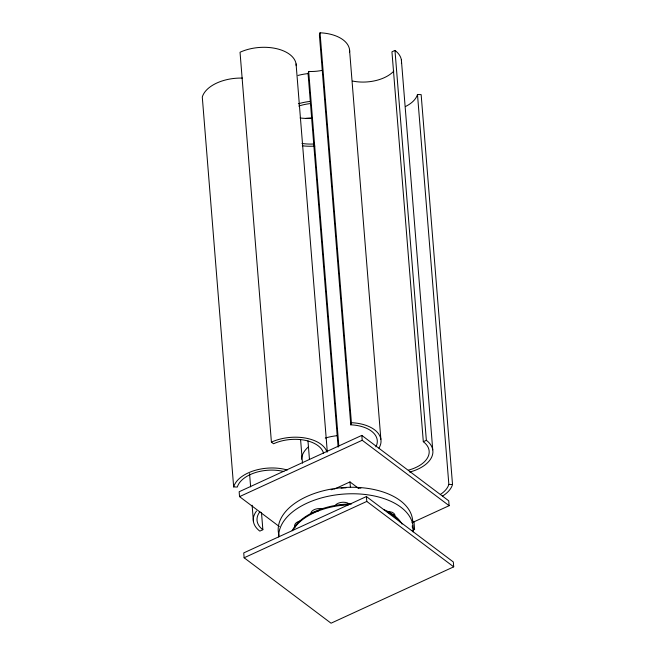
<?xml version="1.0" encoding="UTF-8"?>
<svg xmlns="http://www.w3.org/2000/svg" width="656" height="656" viewBox="0 0 656 656"><rect width="100%" height="100%" fill="white"/><g stroke="black" fill="none" stroke-linecap="round" stroke-linejoin="round"><path stroke-width="0.98" d="M338.119 447.154L308.066 73.587L308.689 71.455A31.955 18.196 -4.6 0 0 322.481 70.315M349.632 52.037A35.686 20.311 -4.6 0 0 320.038 32.8L319.406 34.932L350.78 424.826A31.955 18.196 -4.6 0 1 375.888 446.818M350.78 424.826L351.403 422.694L320.038 32.8M401.415 63.509A35.686 20.311 -4.6 0 0 394.978 50.422L391.944 51.816L423.317 441.709A31.955 18.196 -4.6 0 1 408.376 470.163M411.952 522.758L449.122 505.686L448.729 500.807L361.809 435.395L239.153 491.746L239.538 496.625L279.349 526.579M239.538 496.625L362.202 440.266L449.122 505.686M423.317 441.709L426.351 440.315L394.978 50.422M334.298 489.13L349.976 481.922L358.857 488.605M261.465 512.369L262.867 529.72L259.833 531.114A35.686 20.311 -4.6 0 1 256.529 511.024M366.401 496.559L243.737 552.91L244.13 557.78L331.05 623.2L453.714 566.841L453.321 561.971L366.401 496.559L366.794 501.43L453.714 566.841M244.13 557.78L366.794 501.43M405.441 106.543A31.955 18.196 -4.6 0 0 417.487 94.48L421.152 94.636L452.525 484.538A35.686 20.311 -4.6 0 1 442.472 496.125M440.381 494.427A31.955 18.196 -4.6 0 0 448.852 484.374L452.525 484.538M242.458 78.097A35.686 20.311 -4.6 0 0 202.286 97.006L233.659 486.9L237.324 487.064A31.955 18.196 -4.6 0 1 283.925 471.557M411.984 530.548A35.686 20.311 -4.6 0 0 414.592 529.441L412.435 527.826L412.271 525.784M296.233 65.69A35.686 20.311 -4.6 0 0 276.889 48.749A35.686 20.311 -4.6 0 0 240.039 52.25L271.412 442.144L273.56 443.759A31.955 18.196 -4.6 0 1 323.547 453.288M417.487 94.48L448.852 484.374M401.382 59.958L432.747 449.852M413.936 521.274L414.592 529.441M349.5 49.38L380.874 439.282M361.809 435.395L362.202 440.266M349.976 481.922L350.419 487.498M308.689 71.455L338.824 446.047M296.077 63.927L327.287 451.787M307.967 440.889L309.452 459.266M300.596 439.7L302.482 463.177M249.567 473.607L250.633 486.883M252.117 505.251L253.429 521.586M331.173 489.729A57.49 32.726 -4.6 0 1 333.109 489.351M341.038 488.203A57.49 32.726 -4.6 0 1 346.024 487.81M357.963 487.884A57.49 32.726 -4.6 0 1 360.874 488.13M312.871 512.976A7.929 4.518 -4.6 0 1 318.226 511.065M387.032 511.524A7.929 4.518 -4.6 0 1 394.879 516.387M392.329 514.73A7.929 4.518 -4.6 0 1 394.691 516.51M294.692 525.981A7.929 4.518 -4.6 0 1 299.825 521.044M294.97 527.235A7.929 4.518 -4.6 0 1 296.676 525.013M335.364 505.268A7.929 4.518 -4.6 0 1 349.008 503.8M339.997 505.112A7.929 4.518 -4.6 0 1 344.08 504.669M293.224 529.753A57.49 32.726 -4.6 0 1 348.697 504.8M387.45 512.024A57.49 32.726 -4.6 0 1 400.406 522.307M292.15 530.802A57.49 32.726 -4.6 0 1 351.616 503.915M383.637 509.499A57.49 32.726 -4.6 0 1 402.054 524.103M310.887 513.943A7.929 4.518 -4.6 0 1 322.071 508.802M278.997 535.419A67.404 38.368 -4.6 0 1 339.464 487.916A67.404 38.368 -4.6 0 1 412.69 521.331M278.734 536.952A67.404 38.368 -4.6 0 1 347.91 493.845A67.404 38.368 -4.6 0 1 413.009 531.877M306.09 118.359A35.686 20.311 -4.6 0 1 311.682 118.006M311.633 118.351A39.491 22.484 -4.6 0 1 300.079 117.973M298.037 75.44A39.491 22.484 -4.6 0 1 308.066 73.587M233.659 486.9A35.686 20.311 -4.6 0 1 287.279 470.024M314.814 146.108A39.491 22.484 -4.6 0 1 302.318 145.788M298.365 103.787A39.491 22.484 -4.6 0 1 310.304 101.401M313.642 144.008A35.686 20.311 -4.6 0 1 301.965 143.451M298.734 106.059A35.686 20.311 -4.6 0 1 309.624 103.664M393.83 71.078A31.955 18.196 -4.6 0 1 352.616 81.057M426.351 440.315A35.686 20.311 -4.6 0 1 409.664 472.082M351.403 422.694A35.686 20.311 -4.6 0 1 378.947 448.13M301.473 459.184A39.491 22.484 -4.6 0 1 308.205 447.056M325.261 438.06A39.491 22.484 -4.6 0 1 337.2 435.674M271.412 442.144A35.686 20.311 -4.6 0 1 327.024 452.091M262.867 529.72A31.955 18.196 -4.6 0 1 259.907 511.729"/></g></svg>
